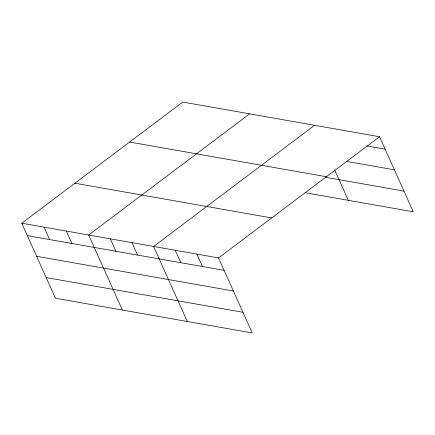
<?xml version="1.0" encoding="UTF-8"?>
<svg xmlns="http://www.w3.org/2000/svg" width="435" height="435" viewBox="0 0 435 435"><rect width="100%" height="100%" fill="white"/><g stroke="black" fill="none" stroke-linecap="round" stroke-linejoin="round"><path stroke-width="0.65" d="M21.75 223.22L218.522 257.911L252.24 332.944L55.468 298.252L21.75 223.22L182.76 102.056L379.532 136.748L413.25 211.78L305.027 192.7M249.663 113.85L88.653 235.02L122.371 310.046M314.597 125.302L153.588 246.466L187.306 321.492M218.522 257.911L379.532 136.748M366.743 145.926L385.111 149.167M346.516 161.385L394.398 169.824M129.625 142.044L326.397 176.73M325.255 177.241L403.963 191.117M74.88 183.238L271.657 217.93M27.329 235.639L224.101 270.331M36.616 256.302L233.388 290.993M46.186 277.59L242.958 312.281M334.656 169.938L348.315 200.328M196.876 254.094L202.46 266.514M175.234 250.283L180.813 262.696M131.941 242.648L137.525 255.068M110.3 238.831L115.879 251.251M66.354 231.088L71.933 243.502M44.049 227.152L49.633 239.571"/></g></svg>
